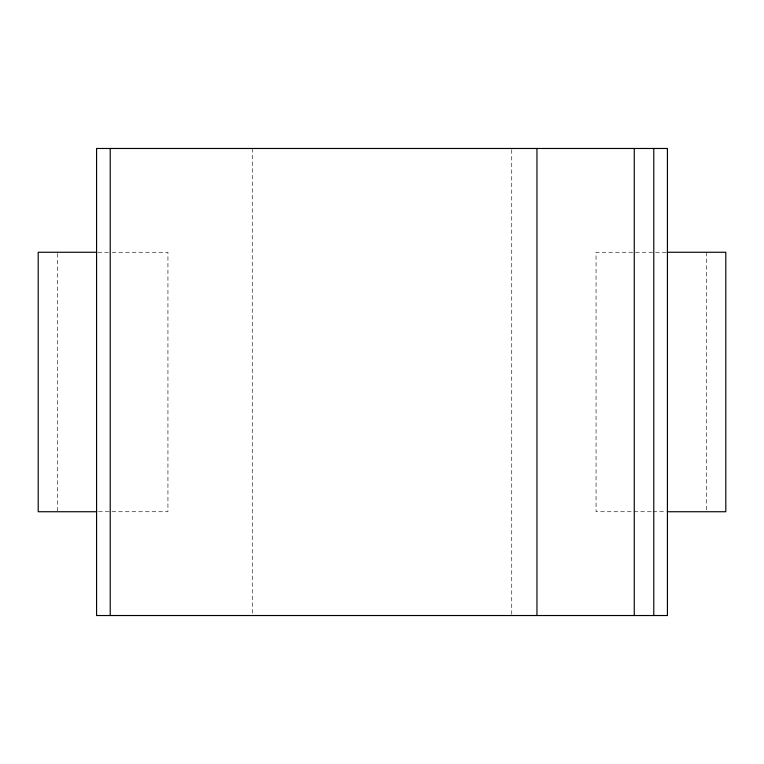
<?xml version="1.0" encoding="UTF-8"?>
<svg xmlns="http://www.w3.org/2000/svg" width="764" height="764" viewBox="0 0 764 764"><rect width="100%" height="100%" fill="white"/><g stroke="black" fill="none" stroke-linecap="round" stroke-linejoin="round"><path stroke-width="0.57" stroke-dasharray="3.82 2.86" d="M97.945 252.263L110.99 252.263M112.174 252.263L167.937 252.263L167.937 511.737L97.945 511.737M666.055 252.263L596.063 252.263L596.063 511.737L632.84 511.737M634.024 511.737L651.826 511.737M653.01 511.737L666.055 511.737M706.337 252.263L706.337 510.543M511.737 149.668L511.737 614.332M252.263 148.474L252.263 614.332M57.663 253.457L57.663 511.737"/><path stroke-width="1.15" d="M96.761 252.263L38.2 252.263L38.2 511.737L96.761 511.737M667.239 252.263L725.8 252.263L725.8 511.737L667.239 511.737M653.783 148.474L653.783 615.526M634.263 148.474L634.263 615.526M536.958 148.474L536.958 615.526M110.217 148.474L110.217 615.526M667.421 148.474L96.579 148.474L96.579 615.526L667.421 615.526L667.421 148.474"/></g></svg>
